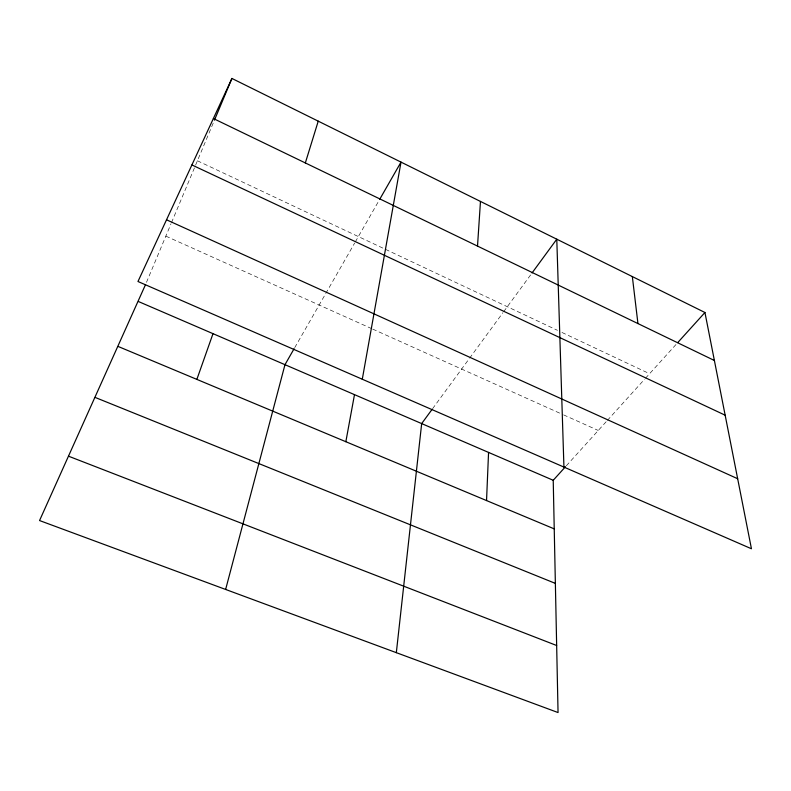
<?xml version="1.0" encoding="UTF-8"?>
<svg xmlns="http://www.w3.org/2000/svg" width="791" height="791" viewBox="0 0 791 791"><rect width="100%" height="100%" fill="white"/><g stroke="black" fill="none" stroke-linecap="round" stroke-linejoin="round"><path stroke-width="0.59" stroke-dasharray="3.96 2.97" d="M146.464 282.367L171.024 223.764M171.499 222.637L213.966 121.3M294.736 347.635L354.684 242.995M355.297 241.917L379.077 200.41M432.568 408.72L468.875 359.163M469.607 358.175L502.957 312.653M503.689 311.664L531.325 273.953M566.326 465.79L606.549 421.316M607.379 420.397L644.625 379.205M645.446 378.296L676.028 344.481M165.843 236.133L371.582 328.591M372.699 329.096L562.48 414.385M563.607 414.889L598.273 430.462M197.424 160.781L557.487 330.341M561.946 332.447L649.589 373.718"/><path stroke-width="1.19" d="M486.544 500.565L488.561 452.422M477.517 246.09L480.473 201.428M396.331 652.674L421.672 423.59L431.837 409.708M362.288 379.235L401.017 162.115L379.69 199.342M345.845 441.714L354.487 394.64M225.633 589.463L284.978 364.681L294.123 348.702M305.336 162.936L318.239 121.152M196.86 379.403L212.997 333.664M565.506 466.7L553.225 480.285L558.05 712.553L39.55 520.547L145.524 284.622M214.44 120.173L231.921 78.447L704.939 312.504L751.45 548.766L137.97 281.507L231.921 78.447M532.046 272.954L556.785 239.198L563.934 467.085M677.679 342.651L704.939 312.504M68.599 456.219L556.656 645.505M95.138 397.428L555.361 583.382M118.146 346.468L554.234 528.882M138.435 301.529L553.225 480.285M166.525 219.799L737.667 478.733M191.906 164.943L725.159 415.196M213.382 118.531L714.382 360.488M632.335 276.583L637.942 323.568"/></g></svg>
